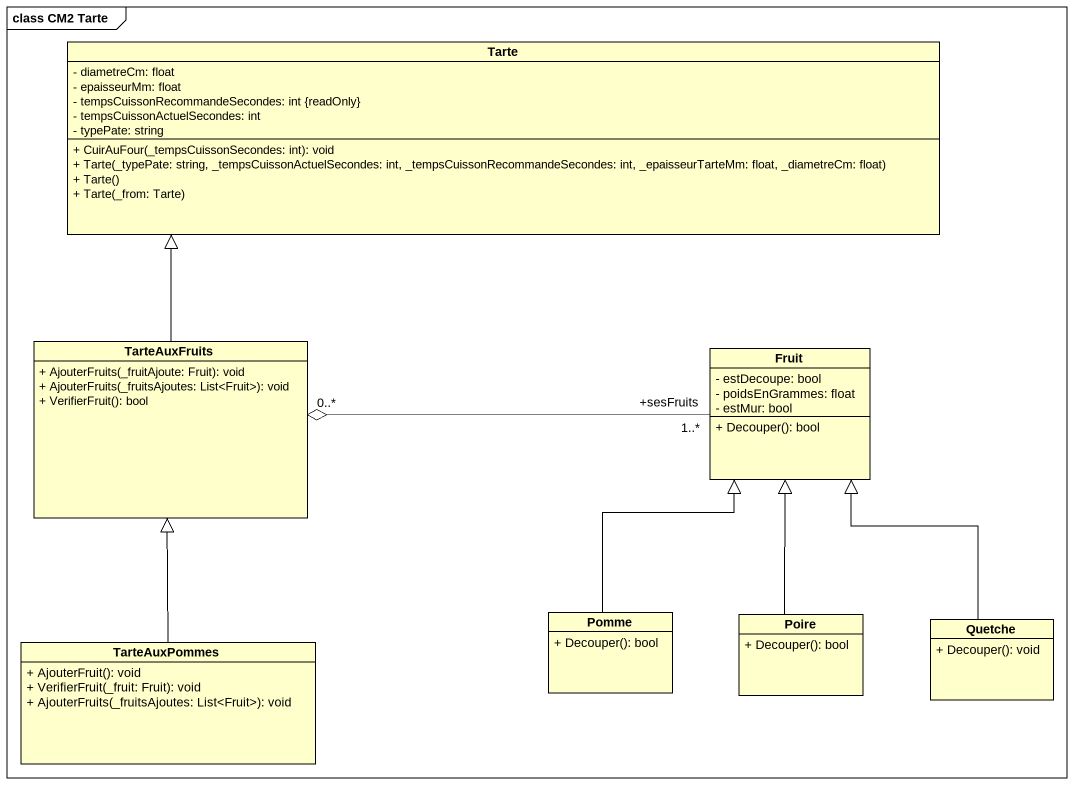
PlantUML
@startuml
mainframe class CM2 Tarte
hide circle
hide empty members
skinparam classAttributeIconSize 0
class Tarte {
  - diametreCm: float
  - epaisseurMm: float
  - tempsCuissonRecommandeSecondes: int {readOnly}
  - tempsCuissonActuelSecondes: int
  - typePate: string
  + CuirAuFour(_tempsCuissonSecondes: int): void
  + Tarte(_typePate: string, _tempsCuissonActuelSecondes: int, _tempsCuissonRecommandeSecondes: int, _epaisseurTarteMm: float, _diametreCm: float)
  + Tarte()
  + Tarte(_from: Tarte)
}
class TarteAuxFruits {
  + AjouterFruits(_fruitAjoute: Fruit): void
  + AjouterFruits(_fruitsAjoutes: List<Fruit>): void
  + VerifierFruit(): bool
}
class Fruit {
  - estDecoupe: bool
  - poidsEnGrammes: float
  - estMur: bool
  + Decouper(): bool
}
class TarteAuxPommes {
  + AjouterFruit(): void
  + VerifierFruit(_fruit: Fruit): void
  + AjouterFruits(_fruitsAjoutes: List<Fruit>): void
}
class Pomme {
  + Decouper(): bool
}
class Poire {
  + Decouper(): bool
}
class Quetche {
  + Decouper(): void
}
TarteAuxFruits -up-|> Tarte
Fruit "+sesFruits\n1..*" -left-o "0..*" TarteAuxFruits
TarteAuxPommes -up-|> TarteAuxFruits
Pomme -up-|> Fruit
Poire -up-|> Fruit
Quetche -up-|> Fruit
@enduml
